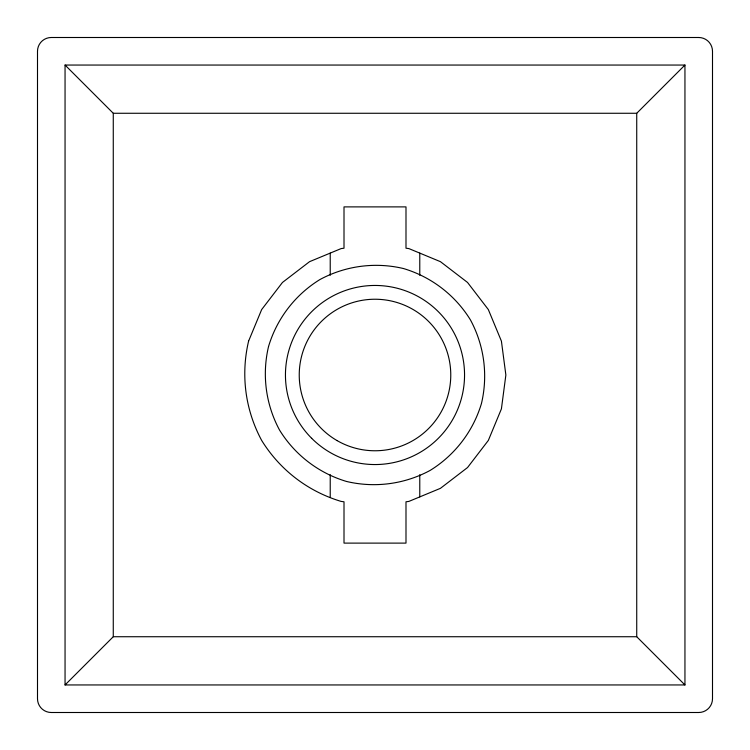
<?xml version="1.0" encoding="UTF-8"?>
<svg xmlns="http://www.w3.org/2000/svg" width="750" height="750" viewBox="0 0 750 750"><rect width="100%" height="100%" fill="white"/><g stroke="black" fill="none" stroke-linecap="round" stroke-linejoin="round"><path stroke-width="1.12" d="M65.053 684.947L113.269 636.731L113.269 113.269L65.053 65.053L65.053 684.947L684.947 684.947L684.947 65.053L65.053 65.053M113.269 113.269L636.731 113.269L684.947 65.053M113.269 636.731L636.731 636.731L684.947 684.947M636.731 113.269L636.731 636.731M419.775 253.106L419.775 275.278M419.775 474.722L419.775 496.894M330.225 253.106L330.225 275.278M330.225 474.722L330.225 496.894M248.588 341.128C240.638 374.972 245.222 409.809 261.666 440.438C279.966 469.988 307.847 491.381 341.128 501.413L344.006 501.788L344.006 543.113L405.994 543.113L405.994 501.788L408.872 501.413L440.438 488.334L467.541 467.541L488.334 440.438L501.413 408.872L505.866 375L501.413 341.128L488.334 309.562L467.541 282.459L440.438 261.666L408.872 248.588L405.994 248.212L405.994 206.888L344.006 206.888L344.006 248.212L341.128 248.588L309.562 261.666L282.459 282.459L261.666 309.562L248.588 341.128M268.547 346.481C261.834 374.775 265.753 404.503 279.562 430.106C294.825 454.866 318.609 473.109 346.481 481.453C374.775 488.166 404.503 484.247 430.106 470.438C454.866 455.175 473.109 431.391 481.453 403.519C488.166 375.225 484.247 345.497 470.438 319.894C455.175 295.134 431.391 276.891 403.519 268.547C375.225 261.834 345.497 265.753 319.894 279.562C295.134 294.825 276.891 318.609 268.547 346.481M698.728 37.5L51.272 37.5A13.772 13.772 0 0 0 37.5 51.272L37.5 698.728A13.772 13.772 0 0 0 51.272 712.5L698.728 712.5A13.772 13.772 0 0 0 712.5 698.728L712.5 51.272A13.772 13.772 0 0 0 698.728 37.5M311.681 438.319A89.541 89.541 0 0 0 461.494 398.175A89.541 89.541 0 0 0 351.825 288.506A89.541 89.541 0 0 0 311.681 438.319M337.116 440.616A75.769 75.769 0 0 0 450.769 375A75.769 75.769 0 0 0 337.116 309.384A75.769 75.769 0 0 0 337.116 440.616"/></g></svg>
